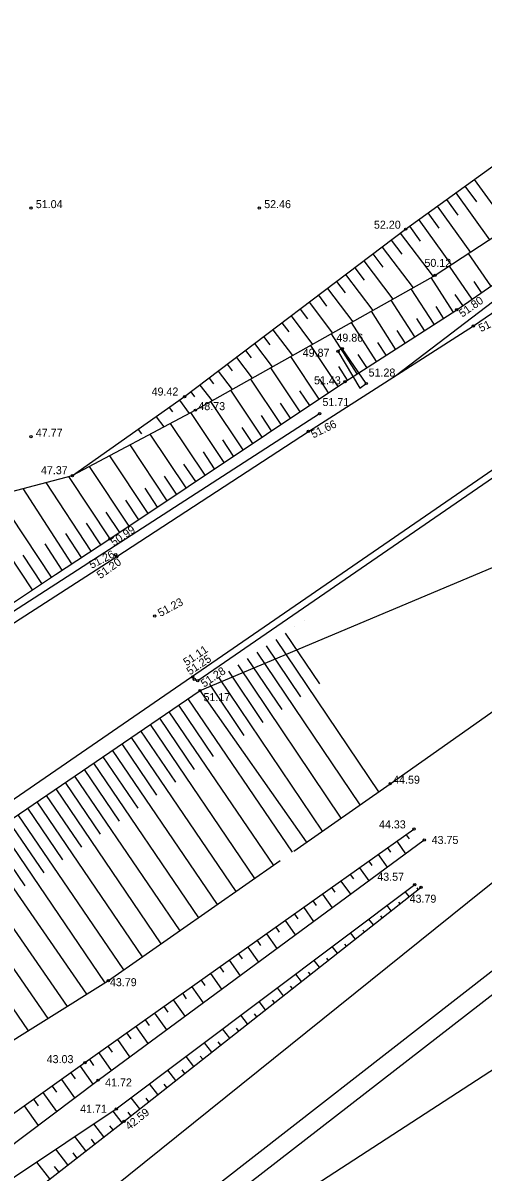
# Model space of a CAD drawing. Extents: x 642058 to 655509, y 6458707 to 6469679.
# Drawn here: x 644639.3 to 644679.6, y 6459675.7 to 6459776.2 of the extents above; entities that cross this region are included whole.
import ezdxf

# ---------------------------------------------------------------- set-up
doc = ezdxf.new("R2010")
doc.units = 0
for name, color, linetype in [('AED', 7, 'Continuous'), ('KORGUS', 7, 'Continuous'), ('MOOTKORG', 7, 'Continuous'), ('RAJATIS', 7, 'Continuous'), ('RELJEEF', 7, 'Continuous'), ('TEE', 7, 'Continuous'), ('TRUUP', 7, 'Continuous')]:
    doc.layers.add(name, color=color, linetype=linetype)

msp = doc.modelspace()

# ---------------------------------------------------------------- linework, layer by layer
at = {"layer": 'AED'}
for points in [[(644665.28, 6459742.02), (644628.07, 6459718.01), (644595.52, 6459696.67)], [(644686.49, 6459740.56), (644654.61, 6459718.66)], [(644624.57, 6459647.78), (644635.16, 6459655.79), (644651.36, 6459668.71), (644684.58, 6459694.46)]]:
    msp.add_lwpolyline(points, dxfattribs=at)
at = {"layer": 'KORGUS'}
for centre in [(644640, 6459760), (644660, 6459760), (644672.81, 6459758.16), (644675.39, 6459754.11), (644677.29, 6459751.11), (644678.75, 6459749.7), (644666.88, 6459747.48), (644667.27, 6459747.72), (644667.5, 6459744.82), (644669.36, 6459744.66), (644653.46, 6459743.52), (644654.4, 6459742.33), (644665.28, 6459742.02), (644664.3, 6459740.47), (644640, 6459740), (644643.63, 6459736.61), (644646.92, 6459731.07), (644647.43, 6459729.68), (644647.52, 6459729.52), (644650.84, 6459724.32), (644654.16, 6459719), (644654.3, 6459718.78), (644654.61, 6459718.66), (644654.81, 6459717.81), (644671.46, 6459709.66), (644673.54, 6459705.69), (644674.44, 6459704.74), (644673.61, 6459700.84), (644674.17, 6459700.6), (644646.79, 6459692.44), (644644.73, 6459685.27), (644645.88, 6459683.73), (644647.47, 6459681.21), (644648.15, 6459680.13)]:
    msp.add_circle(centre, 0.1, dxfattribs=at)
at = {"layer": 'RAJATIS'}
msp.add_lwpolyline([(644668.8, 6459744.25), (644669.36, 6459744.66), (644667.27, 6459747.72), (644666.88, 6459747.48), (644668.8, 6459744.25)], dxfattribs=at)
at = {"layer": 'RELJEEF'}
for p, q in [((644678.82, 6459762.5), (644681.84, 6459758.32)), ((644677.2, 6459761.33), (644680.16, 6459757.23)), ((644678.01, 6459761.92), (644679.01, 6459760.54)), ((644676.39, 6459760.75), (644677.37, 6459759.39)), ((644674.77, 6459759.58), (644675.73, 6459758.25)), ((644675.58, 6459760.16), (644678.49, 6459756.13)), ((644673.15, 6459758.41), (644674.09, 6459757.1)), ((644673.96, 6459758.99), (644676.81, 6459755.04)), ((644672.34, 6459757.81), (644675.22, 6459754.01)), ((644670.75, 6459756.6), (644673.46, 6459753.02)), ((644671.55, 6459757.21), (644672.48, 6459755.98)), ((644669.15, 6459755.4), (644671.7, 6459752.04)), ((644669.95, 6459756), (644670.83, 6459754.84)), ((644680.28, 6459753.19), (644678.31, 6459756.02)), ((644668.36, 6459754.79), (644669.18, 6459753.71)), ((644678.63, 6459752.05), (644676.64, 6459754.92)), ((644666.76, 6459753.59), (644667.53, 6459752.58)), ((644667.56, 6459754.19), (644669.94, 6459751.05)), ((644676.98, 6459750.92), (644675.05, 6459753.92)), ((644679.46, 6459752.62), (644678.8, 6459753.57)), ((644665.17, 6459752.38), (644665.88, 6459751.44)), ((644665.96, 6459752.98), (644668.18, 6459750.06)), ((644675.3, 6459749.84), (644673.31, 6459752.94)), ((644677.81, 6459751.48), (644677.14, 6459752.44)), ((644664.37, 6459751.78), (644666.42, 6459749.07)), ((644673.62, 6459748.75), (644671.56, 6459751.96)), ((644676.14, 6459750.38), (644675.49, 6459751.39)), ((644662.78, 6459750.57), (644664.66, 6459748.08)), ((644663.57, 6459751.17), (644664.23, 6459750.31)), ((644671.94, 6459747.67), (644669.81, 6459750.98)), ((644674.46, 6459749.29), (644673.79, 6459750.35)), ((644661.18, 6459749.36), (644662.9, 6459747.1)), ((644661.98, 6459749.96), (644662.58, 6459749.17)), ((644670.26, 6459746.59), (644668.06, 6459750)), ((644672.78, 6459748.21), (644672.08, 6459749.3)), ((644660.38, 6459748.76), (644660.93, 6459748.04)), ((644668.58, 6459745.51), (644666.32, 6459749.01)), ((644671.1, 6459747.13), (644670.38, 6459748.25)), ((644658.79, 6459747.55), (644659.28, 6459746.9)), ((644659.59, 6459748.15), (644661.14, 6459746.11)), ((644666.9, 6459744.41), (644664.51, 6459748)), ((644669.42, 6459746.05), (644668.67, 6459747.2)), ((644657.19, 6459746.34), (644657.63, 6459745.77)), ((644657.99, 6459746.95), (644659.38, 6459745.12)), ((644665.24, 6459743.3), (644662.76, 6459747.02)), ((644656.4, 6459745.74), (644657.62, 6459744.13)), ((644663.57, 6459742.19), (644661.01, 6459746.03)), ((644667.73, 6459744.96), (644666.97, 6459746.15)), ((644654.8, 6459744.53), (644655.86, 6459743.14)), ((644655.6, 6459745.14), (644655.98, 6459744.64)), ((644661.91, 6459741.08), (644659.26, 6459745.05)), ((644666.07, 6459743.86), (644665.26, 6459745.07)), ((644653, 6459743.19), (644653.87, 6459742.04)), ((644654.01, 6459743.93), (644654.33, 6459743.5)), ((644660.25, 6459739.97), (644657.51, 6459744.07)), ((644664.41, 6459742.75), (644663.56, 6459744.01)), ((644652.11, 6459742.57), (644652.41, 6459742.17)), ((644658.59, 6459738.86), (644655.76, 6459743.09)), ((644662.74, 6459741.64), (644661.87, 6459742.94)), ((644650.96, 6459741.76), (644651.64, 6459740.86)), ((644655.26, 6459736.64), (644652.23, 6459741.17)), ((644656.92, 6459737.75), (644654, 6459742.12)), ((644661.08, 6459740.52), (644660.18, 6459741.87)), ((644649.38, 6459740.65), (644649.67, 6459740.26)), ((644653.6, 6459735.53), (644650.45, 6459740.23)), ((644659.42, 6459739.41), (644658.49, 6459740.8)), ((644651.93, 6459734.41), (644648.68, 6459739.29)), ((644657.75, 6459738.3), (644656.8, 6459739.73)), ((644650.27, 6459733.3), (644646.9, 6459738.35)), ((644656.09, 6459737.19), (644655.1, 6459738.68)), ((644648.61, 6459732.19), (644645.12, 6459737.4)), ((644654.43, 6459736.08), (644653.4, 6459737.62)), ((644646.94, 6459731.08), (644643.31, 6459736.53)), ((644652.76, 6459734.97), (644651.7, 6459736.57)), ((644643.59, 6459728.9), (644639.31, 6459735.48)), ((644645.27, 6459729.99), (644641.34, 6459736.01)), ((644651.1, 6459733.86), (644650, 6459735.51)), ((644640.14, 6459726.62), (644634.99, 6459734.35)), ((644641.8, 6459727.73), (644637.04, 6459734.89)), ((644649.44, 6459732.75), (644648.3, 6459734.46)), ((644647.78, 6459731.64), (644646.6, 6459733.4)), ((644646.11, 6459730.54), (644644.86, 6459732.45)), ((644644.43, 6459729.44), (644643.06, 6459731.54)), ((644642.75, 6459728.35), (644641.26, 6459730.64)), ((644640.97, 6459727.17), (644639.32, 6459729.65)), ((644663.1, 6459723.4), (644663.1, 6459723.4)), ((644663.93, 6459723.96), (644663.93, 6459723.96)), ((644661.44, 6459722.28), (644670.43, 6459708.94)), ((644662.27, 6459722.84), (644665.26, 6459718.4)), ((644659.78, 6459721.17), (644668.79, 6459707.8)), ((644660.61, 6459721.72), (644663.61, 6459717.27)), ((644658.12, 6459720.05), (644667.15, 6459706.65)), ((644658.95, 6459720.61), (644661.96, 6459716.15)), ((644657.29, 6459719.49), (644660.31, 6459715.02)), ((644655.64, 6459718.37), (644658.65, 6459713.89)), ((644656.46, 6459718.93), (644665.51, 6459705.51)), ((644653.74, 6459717.08), (644662.88, 6459703.67)), ((644664.14, 6459704.57), (644654.81, 6459717.81)), ((644652.91, 6459716.52), (644655.96, 6459712.05)), ((644651.26, 6459715.39), (644654.31, 6459710.91)), ((644652.08, 6459715.96), (644661.24, 6459702.52)), ((644649.6, 6459714.27), (644652.66, 6459709.78)), ((644650.43, 6459714.83), (644659.59, 6459701.38)), ((644647.95, 6459713.14), (644651.01, 6459708.65)), ((644648.78, 6459713.71), (644657.95, 6459700.23)), ((644646.3, 6459712.02), (644649.36, 6459707.52)), ((644647.13, 6459712.58), (644656.31, 6459699.09)), ((644645.47, 6459711.45), (644654.67, 6459697.94)), ((644643.82, 6459710.33), (644653.03, 6459696.8)), ((644644.65, 6459710.89), (644647.72, 6459706.38)), ((644642.17, 6459709.2), (644651.39, 6459695.65)), ((644642.99, 6459709.77), (644646.07, 6459705.25)), ((644640.51, 6459708.08), (644649.75, 6459694.51)), ((644641.34, 6459708.64), (644644.42, 6459704.12)), ((644639.69, 6459707.51), (644642.77, 6459702.99)), ((644638.03, 6459706.39), (644641.12, 6459701.86)), ((644638.86, 6459706.95), (644648.11, 6459693.37)), ((644636.38, 6459705.26), (644639.46, 6459700.74)), ((644637.21, 6459705.82), (644646.46, 6459692.24)), ((644672.86, 6459705.2), (644673.11, 6459704.85)), ((644635.56, 6459704.7), (644644.86, 6459691.24)), ((644671.23, 6459704.05), (644671.49, 6459703.68)), ((644672.04, 6459704.62), (644672.81, 6459703.54)), ((644633.91, 6459703.56), (644643.17, 6459690.18)), ((644670.41, 6459703.47), (644671.2, 6459702.36)), ((644632.27, 6459702.42), (644641.47, 6459689.12)), ((644668.78, 6459702.31), (644669.59, 6459701.17)), ((644669.6, 6459702.89), (644669.86, 6459702.51)), ((644630.62, 6459701.28), (644639.77, 6459688.06)), ((644667.15, 6459701.15), (644667.98, 6459699.99)), ((644667.97, 6459701.73), (644668.24, 6459701.35)), ((644665.52, 6459700), (644666.37, 6459698.8)), ((644666.33, 6459700.58), (644666.61, 6459700.18)), ((644673.13, 6459699.78), (644672.78, 6459700.22)), ((644673.92, 6459700.4), (644673.81, 6459700.54)), ((644664.7, 6459699.42), (644664.99, 6459699.02)), ((644671.56, 6459698.54), (644671.19, 6459699.02)), ((644672.34, 6459699.16), (644672.22, 6459699.31)), ((644663.07, 6459698.26), (644663.36, 6459697.85)), ((644663.89, 6459698.84), (644664.76, 6459697.62)), ((644670.77, 6459697.92), (644670.64, 6459698.09)), ((644661.44, 6459697.11), (644661.74, 6459696.68)), ((644662.25, 6459697.69), (644663.14, 6459696.43)), ((644669.99, 6459697.31), (644669.59, 6459697.82)), ((644659.81, 6459695.95), (644660.11, 6459695.52)), ((644660.62, 6459696.53), (644661.53, 6459695.24)), ((644668.41, 6459696.07), (644667.99, 6459696.61)), ((644669.2, 6459696.69), (644669.06, 6459696.86)), ((644658.99, 6459695.37), (644659.92, 6459694.06)), ((644666.84, 6459694.83), (644666.39, 6459695.41)), ((644667.63, 6459695.45), (644667.48, 6459695.64)), ((644657.36, 6459694.22), (644658.31, 6459692.87)), ((644658.17, 6459694.79), (644658.49, 6459694.35)), ((644665.27, 6459693.6), (644664.79, 6459694.21)), ((644666.06, 6459694.21), (644665.9, 6459694.41)), ((644655.73, 6459693.06), (644656.7, 6459691.69)), ((644656.54, 6459693.64), (644656.86, 6459693.19)), ((644663.7, 6459692.36), (644663.19, 6459693.01)), ((644664.48, 6459692.98), (644664.32, 6459693.19)), ((644654.09, 6459691.9), (644655.09, 6459690.5)), ((644654.91, 6459692.48), (644655.24, 6459692.02)), ((644662.91, 6459691.74), (644662.74, 6459691.96)), ((644653.28, 6459691.33), (644653.61, 6459690.85)), ((644662.13, 6459691.12), (644661.59, 6459691.81)), ((644651.65, 6459690.17), (644651.99, 6459689.69)), ((644652.46, 6459690.75), (644653.48, 6459689.32)), ((644660.55, 6459689.89), (644659.99, 6459690.61)), ((644661.34, 6459690.51), (644661.16, 6459690.74)), ((644650.02, 6459689.01), (644650.36, 6459688.52)), ((644650.83, 6459689.59), (644651.86, 6459688.13)), ((644658.98, 6459688.65), (644658.39, 6459689.41)), ((644659.77, 6459689.27), (644659.57, 6459689.52)), ((644649.2, 6459688.43), (644650.25, 6459686.95)), ((644657.41, 6459687.41), (644656.79, 6459688.21)), ((644658.2, 6459688.03), (644657.99, 6459688.29)), ((644647.57, 6459687.28), (644648.64, 6459685.76)), ((644648.38, 6459687.86), (644648.74, 6459687.36)), ((644655.84, 6459686.18), (644655.19, 6459687)), ((644656.62, 6459686.8), (644656.41, 6459687.07)), ((644645.94, 6459686.12), (644647.03, 6459684.58)), ((644646.75, 6459686.7), (644647.11, 6459686.19)), ((644644.3, 6459684.96), (644645.43, 6459683.39)), ((644645.12, 6459685.54), (644645.49, 6459685.02)), ((644654.27, 6459684.94), (644653.59, 6459685.8)), ((644655.05, 6459685.56), (644654.83, 6459685.84)), ((644643.49, 6459684.38), (644643.87, 6459683.85)), ((644652.69, 6459683.71), (644651.99, 6459684.6)), ((644653.48, 6459684.32), (644653.25, 6459684.62)), ((644641.86, 6459683.22), (644642.25, 6459682.68)), ((644642.68, 6459683.8), (644643.83, 6459682.19)), ((644651.12, 6459682.47), (644650.39, 6459683.4)), ((644651.91, 6459683.09), (644651.67, 6459683.39)), ((644640.23, 6459682.06), (644640.63, 6459681.5)), ((644641.05, 6459682.64), (644642.23, 6459680.99)), ((644649.55, 6459681.23), (644648.79, 6459682.2)), ((644650.34, 6459681.85), (644650.09, 6459682.17)), ((644639.42, 6459681.48), (644640.63, 6459679.78)), ((644647.98, 6459680), (644647.19, 6459681.02)), ((644648.76, 6459680.61), (644648.51, 6459680.94)), ((644646.4, 6459678.77), (644645.52, 6459679.91)), ((644647.19, 6459679.39), (644646.91, 6459679.74)), ((644644.81, 6459677.55), (644643.85, 6459678.8)), ((644645.6, 6459678.16), (644645.3, 6459678.56)), ((644643.23, 6459676.32), (644642.18, 6459677.69)), ((644644.02, 6459676.94), (644643.69, 6459677.37)), ((644641.65, 6459675.1), (644640.51, 6459676.57)), ((644642.44, 6459675.71), (644642.08, 6459676.18))]:
    msp.add_line(p, q, dxfattribs=at)
for points in [[(644643.63, 6459736.61), (644653.46, 6459743.52), (644672.81, 6459758.16), (644706.55, 6459782.51), (644741.4, 6459809.05)], [(644746.21, 6459801.75), (644710.52, 6459777.06), (644675.39, 6459754.11), (644654.4, 6459742.33), (644643.63, 6459736.61)], [(644642.14, 6459727.95), (644646.92, 6459731.07), (644667.5, 6459744.82), (644677.29, 6459751.11), (644711.91, 6459775.13), (644747.75, 6459799.78)], [(644671.46, 6459709.66), (644697.9, 6459728.29), (644719.52, 6459738.35), (644737.03, 6459750.39), (644749.93, 6459759.99), (644769.02, 6459773.75)], [(644654.81, 6459717.81), (644715.8, 6459743.45), (644732.92, 6459755.63)], [(644584.16, 6459705.75), (644602.48, 6459720.2), (644613.06, 6459726.73), (644620, 6459729.44), (644627.75, 6459732.46), (644643.63, 6459736.61)], [(644591.6, 6459694.87), (644617.52, 6459711.58), (644642.14, 6459727.95)], [(644604.3, 6459683.08), (644635.93, 6459704.96), (644654.81, 6459717.81)], [(644663.01, 6459703.76), (644671.46, 6459709.66)], [(644612.32, 6459671.51), (644624.05, 6459671.72), (644629.05, 6459674.1), (644644.73, 6459685.27), (644673.54, 6459705.69)], [(644611.08, 6459670.85), (644623.91, 6459669.84), (644629.27, 6459671.25), (644645.88, 6459683.73), (644674.44, 6459704.74)], [(644609.95, 6459670.99), (644625.41, 6459679.09), (644646.79, 6459692.44), (644661.83, 6459702.93)], [(644611.08, 6459670.85), (644613.67, 6459669.17), (644624.2, 6459669.27), (644627.5, 6459668.7), (644629.72, 6459669.39), (644647.47, 6459681.21), (644673.61, 6459700.84)], [(644613.47, 6459668.46), (644624.14, 6459667.58), (644626.83, 6459665.69), (644629.11, 6459665.62), (644631.69, 6459667.38), (644648.15, 6459680.13), (644674.17, 6459700.6)]]:
    msp.add_lwpolyline(points, dxfattribs=at)
at = {"layer": 'TEE'}
for points in [[(644678.75, 6459749.7), (644713.18, 6459773.26), (644748.94, 6459798.02), (644783.66, 6459823.26), (644818.72, 6459849.82), (644843.85, 6459869.53), (644865.27, 6459887.17), (644867.41, 6459894.74), (644865.72, 6459902.82), (644853.34, 6459922.27), (644856.96, 6459924.66)], [(644672.08, 6459745.44), (644686.42, 6459756.38), (644699.36, 6459765.16), (644722.05, 6459780.93), (644749.01, 6459799.41), (644771.06, 6459815.3), (644782.87, 6459824.41), (644801.22, 6459837.71), (644818.34, 6459851.14), (644851.32, 6459877.55), (644859.94, 6459885.06), (644863.28, 6459889.88), (644865.39, 6459895.88), (644863.82, 6459905.72)], [(644607.33, 6459635.58), (644626.48, 6459650.92), (644650.43, 6459670), (644683.56, 6459695.78), (644713.83, 6459719.58), (644736.5, 6459737.08), (644813.2, 6459796.75), (644838.99, 6459816.54), (644860.31, 6459832.95), (644866.43, 6459837.69), (644912.65, 6459875.03), (644924.9, 6459885.17)], [(644616.6, 6459693.28), (644688.21, 6459742.48), (644719.37, 6459764.57), (644755.24, 6459789.99), (644789.57, 6459814.98), (644799.42, 6459821.93), (644808.02, 6459822.18), (644812.52, 6459818.53), (644814.69, 6459814.58), (644814.75, 6459808.25), (644809.42, 6459800.53)], [(644809.42, 6459800.53), (644785.64, 6459782.6), (644760.49, 6459762.54), (644739.34, 6459747.15), (644709.89, 6459724.4), (644679.71, 6459700.43), (644647.09, 6459674.24), (644637.64, 6459667.25), (644625.03, 6459657.31), (644602.91, 6459640.97), (644589.78, 6459630.83), (644565.16, 6459610.53)], [(644664.3, 6459740.47), (644678.75, 6459749.7)], [(644610.43, 6459705.64), (644647.52, 6459729.52), (644664.3, 6459740.47)], [(644654.3, 6459718.78), (644654.16, 6459719)]]:
    msp.add_lwpolyline(points, dxfattribs=at)
at = {"layer": 'TRUUP'}
msp.add_lwpolyline([(644513.7, 6459576.31), (644719.56, 6459710.08), (644860.21, 6459811.43), (644926.77, 6459864.37), (644991.31, 6459919.04), (645049.34, 6459970.23), (645123.29, 6460040.16), (645192.42, 6460108.09), (645271.14, 6460193.51), (645379.51, 6460318.96), (645654.01, 6460645.16), (645962.05, 6461010.44)], dxfattribs=at)

# ---------------------------------------------------------------- texts
at = {"layer": 'KORGUS'}
for s, p in [('51.04', (644640.43, 6459760)), ('52.46', (644660.43, 6459760)), ('47.77', (644640.43, 6459740))]:
    msp.add_text(s, height=0.7, dxfattribs=at).set_placement(p)
at = {"layer": 'MOOTKORG'}
for s, p in [(' 52.20', (644669.78, 6459758.2)), (' 50.12', (644674.2, 6459754.86)), (' 49.86', (644666.49, 6459748.32)), (' 49.87', (644663.54, 6459747)), (' 51.43', (644664.53, 6459744.59)), (' 51.28', (644669.31, 6459745.27)), (' 49.42', (644650.31, 6459743.61)), (' 51.71', (644665.27, 6459742.69)), (' 48.73', (644654.4, 6459742.33)), (' 47.37', (644640.62, 6459736.73)), (' 51.17', (644654.85, 6459716.88)), (' 44.59', (644671.46, 6459709.66)), (' 44.33', (644670.22, 6459705.75)), (' 43.75', (644674.83, 6459704.39)), (' 43.57', (644670.07, 6459701.17)), (' 43.79', (644672.9, 6459699.25)), (' 43.79', (644646.66, 6459691.95)), (' 43.03', (644641.12, 6459685.22)), (' 41.72', (644646.24, 6459683.18)), (' 41.71', (644644.05, 6459680.88))]:
    msp.add_text(s, height=0.7, dxfattribs=at).set_placement(p)
for s, rotation, p in [(' 51.80', 34.9977, (644677.56, 6459750.27)), (' 51.92', 26.1064, (644679.18, 6459749.03)), (' 51.66', 26.0535, (644664.5, 6459739.74)), (' 50.99', 33.773, (644647.05, 6459730.26)), (' 51.26', 27.1634, (644645.09, 6459728.32)), (' 51.20', 35.1647, (644645.86, 6459727.39)), (' 51.23', 28.1506, (644651.11, 6459724.11)), (' 51.11', 33.9588, (644653.42, 6459719.78)), (' 51.25', 33.513, (644653.7, 6459718.98)), (' 51.28', 33.503, (644654.95, 6459717.91)), (' 42.59', 38.6598, (644648.41, 6459679.17))]:
    msp.add_text(s, height=0.7, rotation=rotation, dxfattribs=at).set_placement(p)

doc.saveas('drawing.dxf')
